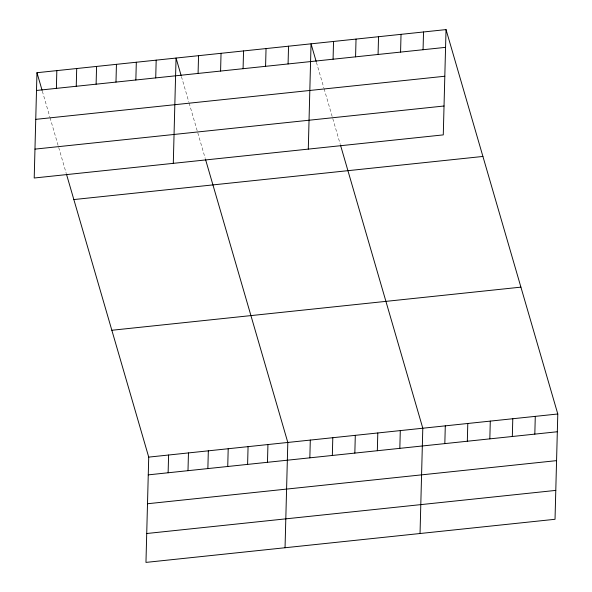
<?xml version="1.0" encoding="UTF-8"?>
<svg xmlns="http://www.w3.org/2000/svg" width="592" height="592" viewBox="0 0 592 592"><rect width="100%" height="100%" fill="white"/><g stroke="black" fill="none" stroke-linecap="round" stroke-linejoin="round"><path stroke-width="0.44" stroke-dasharray="2.96 2.22" d="M316.417 62.323L323.846 87.875M324.105 88.756L340.237 144.248M181.433 76.553L188.855 102.098M189.114 102.978L205.246 158.478M42.35 91.212L49.772 116.757M50.031 117.638L66.163 173.138"/><path stroke-width="0.89" d="M36.97 72.712L34.21 178.007L443.275 134.887L446.035 29.6L36.97 72.712L42.091 90.332M56.373 88.371L56.839 70.618M76.242 86.277L76.708 68.524M96.111 84.182L96.577 66.43M115.98 82.088L116.446 64.336M135.849 79.994L136.315 62.241M155.718 77.9L156.184 60.147M66.422 174.018L148.725 457.113L145.965 562.4L555.03 519.288L557.79 413.993L446.035 29.6M173.293 163.348L176.053 58.053L181.174 75.672M168.128 472.771L168.594 455.019M198.083 73.438L198.549 55.685M187.997 470.677L188.463 452.924M207.866 468.583L208.332 450.83M220.587 71.07L221.045 53.31M227.735 466.489L228.201 448.736M243.083 68.694L243.549 50.942M247.604 464.394L248.07 446.642M265.579 66.326L266.045 48.566M267.473 462.3L267.939 444.548M288.082 63.951L288.541 46.198M285.048 547.741L287.808 442.453L205.505 159.359M308.284 149.117L311.044 43.83L316.165 61.442M309.838 457.831L310.304 440.078M333.074 59.207L333.54 41.455M332.341 455.463L332.8 437.71M355.57 56.839L356.036 39.087M354.837 453.095L355.304 435.335M378.073 54.471L378.54 36.711M377.333 450.719L377.8 432.967M400.569 52.096L401.036 34.343M399.829 448.351L400.296 430.591M423.065 49.728L423.532 31.968M420.039 533.518L422.799 428.223L340.496 145.129M444.829 443.608L445.295 425.855M467.325 441.232L467.791 423.48M489.828 438.864L490.294 421.112M512.324 436.489L512.79 418.736M534.82 434.121L535.286 416.368M36.504 90.465L445.569 47.353M35.749 119.355L444.814 76.242M34.972 149.117L444.03 106.005M73.852 199.563L482.909 156.451M111.844 330.262L520.908 287.142M148.725 457.113L557.79 413.993M148.259 474.865L557.324 431.753M147.504 503.748L556.569 460.635M146.727 533.51L555.784 490.398"/></g></svg>
